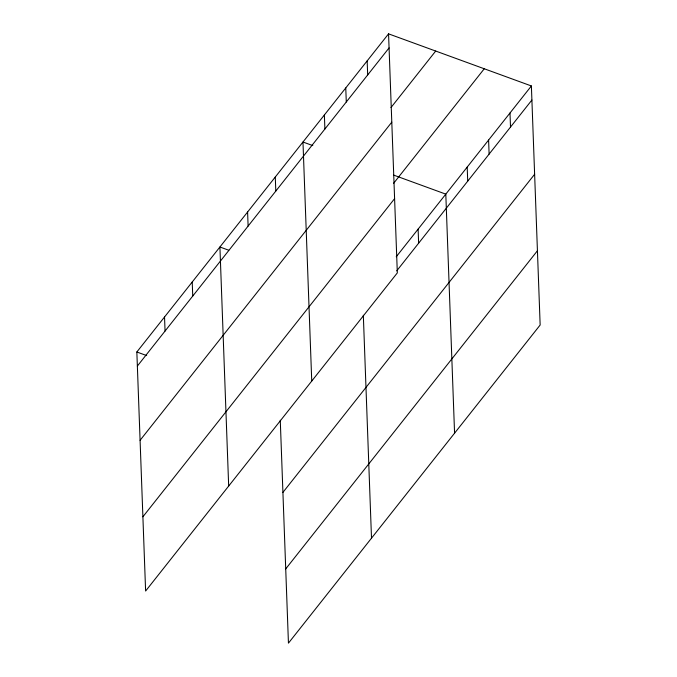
<?xml version="1.0" encoding="UTF-8"?>
<svg xmlns="http://www.w3.org/2000/svg" width="677" height="677" viewBox="0 0 677 677"><rect width="100%" height="100%" fill="white"/><g stroke="black" fill="none" stroke-linecap="round" stroke-linejoin="round"><path stroke-width="1.02" d="M388.556 33.85L397.323 272.899L145.614 591.038L136.847 351.989L388.556 33.85L531.386 85.962L540.153 325.011L288.444 643.15L280.27 420.256M137.363 366.054L389.072 47.915M390.959 107.592L435.692 51.046M140.088 440.304L391.797 122.156M393.523 183.442L484.258 68.766M142.889 516.796L394.598 198.649M396.223 256.795L531.386 85.962M396.739 270.859L531.902 100.027M282.91 492.407L534.627 174.268M285.719 568.908L537.428 250.761M312.799 145.597L302.974 142.018L311.742 381.066M393.718 175.123L445.804 194.13L454.572 433.178M228.75 250.228L219.915 247.003L228.674 486.052M136.847 351.989L146.664 355.577M509.993 113L510.509 127.064M488.599 140.046L489.116 154.111M467.198 167.084L467.714 181.148M418.115 229.122L418.631 243.187M367.162 60.896L367.679 74.952M363.329 315.27L371.504 538.164M345.769 87.934L346.285 101.999M324.376 114.98L324.892 129.036M275.285 177.01L275.801 191.075M247.604 212.011L248.112 226.076M192.226 282.004L192.742 296.061M164.536 316.997L165.053 331.061"/></g></svg>
